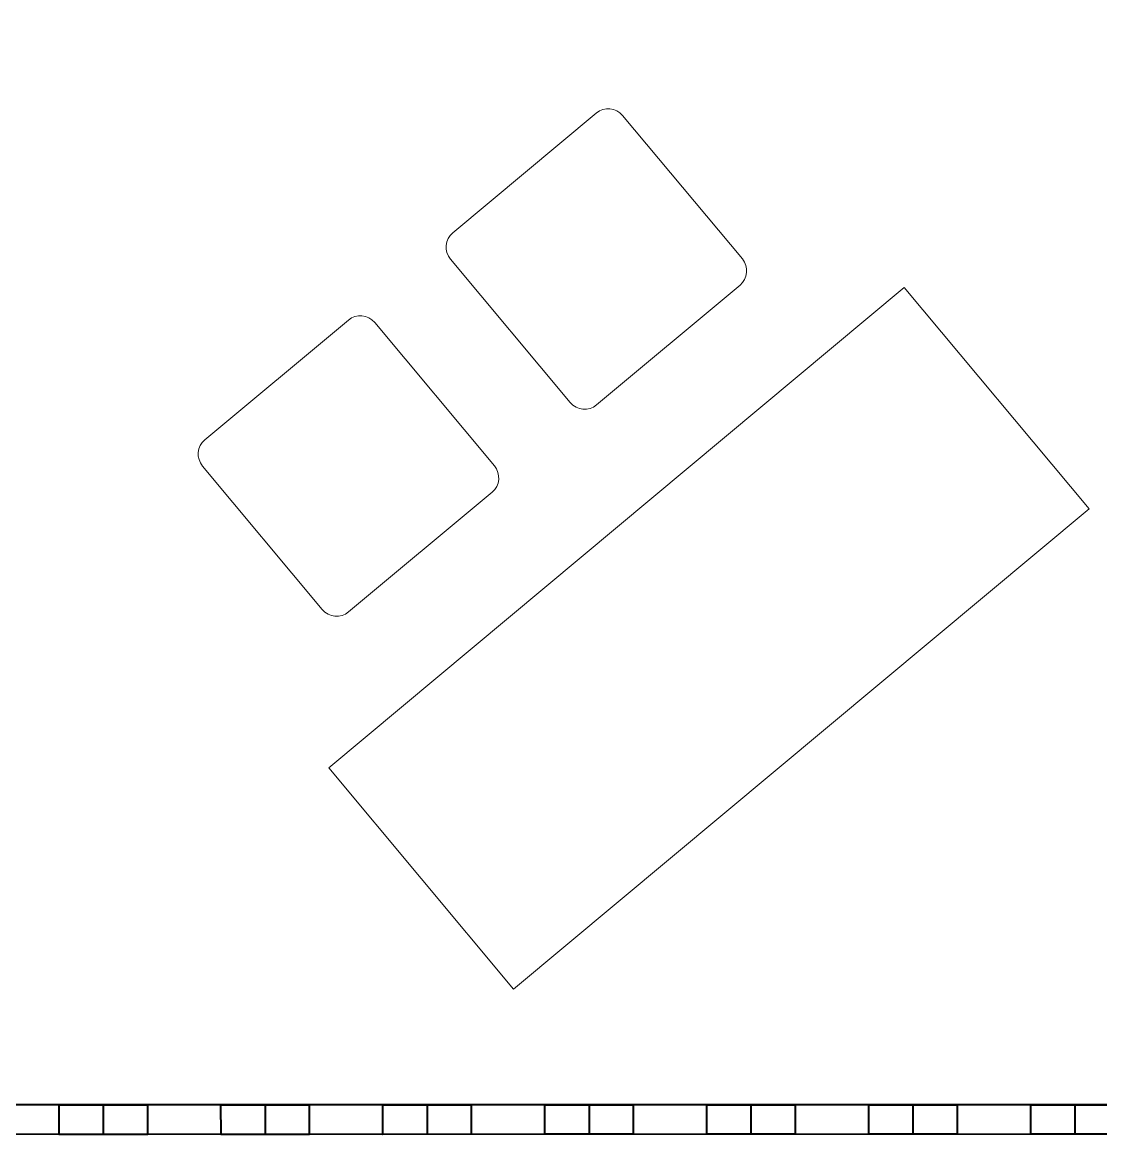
# Model space of a CAD drawing. Header units: inches. Extents: x -422522 to 22891, y -2973 to 414515.
# Drawn here: x 22607.7 to 22794.7, y 4716.9 to 4909.8 of the extents above; entities that cross this region are included whole.
import ezdxf

# ---------------------------------------------------------------- set-up
doc = ezdxf.new("R2010")
doc.units = ezdxf.units.IN
doc.header["$MEASUREMENT"] = 0
doc.layers.get('0').update_dxf_attribs({"lineweight": 40})
doc.layers.add('ARREDAMENTO', color=8, linetype='Continuous', lineweight=13)

msp = doc.modelspace()

# ---------------------------------------------------------------- linework, layer by layer
for p, q in [((22657.42857, 4722.02658), (22517.03221, 4722.00356)), ((22621.69039, 4722.02072), (22621.69123, 4716.91527)), ((22649.77039, 4722.02533), (22649.77123, 4716.91987)), ((22797.82494, 4722.04961), (22657.42857, 4722.02658)), ((22677.84676, 4722.02993), (22677.84759, 4716.92448)), ((22705.92676, 4722.03454), (22705.92759, 4716.92908)), ((22734.00676, 4722.03914), (22734.00759, 4716.93369)), ((22762.08675, 4722.04375), (22762.08759, 4716.9383)), ((22790.16675, 4722.04836), (22790.16759, 4716.9429)), ((22886.24032, 4716.95866), (22236.24033, 4716.85204))]:
    msp.add_line(p, q)
msp.add_lwpolyline([(22886.20096, 4956.92593), (22886.24032, 4716.95866), (22236.24033, 4716.85204)])
for points in [[(22614.03221, 4722.01947), (22629.34857, 4722.02198), (22629.34941, 4716.91652), (22614.03305, 4716.91401)], [(22642.11221, 4722.02407), (22657.42857, 4722.02658), (22657.42941, 4716.92113), (22642.11305, 4716.91862)], [(22670.18857, 4722.02868), (22685.50494, 4722.03119), (22685.50577, 4716.92573), (22670.18941, 4716.92322)], [(22698.26857, 4722.03328), (22713.58494, 4722.03579), (22713.58577, 4716.93034), (22698.26941, 4716.92783)], [(22726.34857, 4722.03789), (22741.66494, 4722.0404), (22741.66577, 4716.93495), (22726.34941, 4716.93243)], [(22754.42857, 4722.04249), (22769.74494, 4722.04501), (22769.74577, 4716.93955), (22754.42941, 4716.93704)], [(22782.50857, 4722.0471), (22797.82494, 4722.04961), (22797.82577, 4716.94416), (22782.50941, 4716.94165)]]:
    msp.add_lwpolyline(points, close=True)
at = {"layer": 'ARREDAMENTO'}
for p, q in [((22760.57972, 4863.79989), (22660.7854, 4780.48667)), ((22792.62327, 4825.41746), (22760.57972, 4863.79989)), ((22692.82894, 4742.10424), (22792.62327, 4825.41746)), ((22660.7854, 4780.48667), (22692.82894, 4742.10424))]:
    msp.add_line(p, q, dxfattribs=at)
for points in [[(22702.6729, 4843.84234), (22681.90868, 4868.71416, -0.414213562), (22682.31944, 4873.27776), (22707.19126, 4894.04198, -0.414213562), (22711.75486, 4893.63122), (22732.51908, 4868.7594, -0.414213562), (22732.10832, 4864.1958), (22707.23651, 4843.43158, -0.414213562)], [(22659.67676, 4807.94704), (22638.91254, 4832.81886, -0.414213562), (22639.3233, 4837.38246), (22664.19512, 4858.14668, -0.414213562), (22668.75872, 4857.73592), (22689.52294, 4832.8641, -0.414213562), (22689.11218, 4828.3005), (22664.24037, 4807.53628, -0.414213562)]]:
    msp.add_lwpolyline(points, format="xyb", close=True, dxfattribs=at)

doc.saveas('drawing.dxf')
